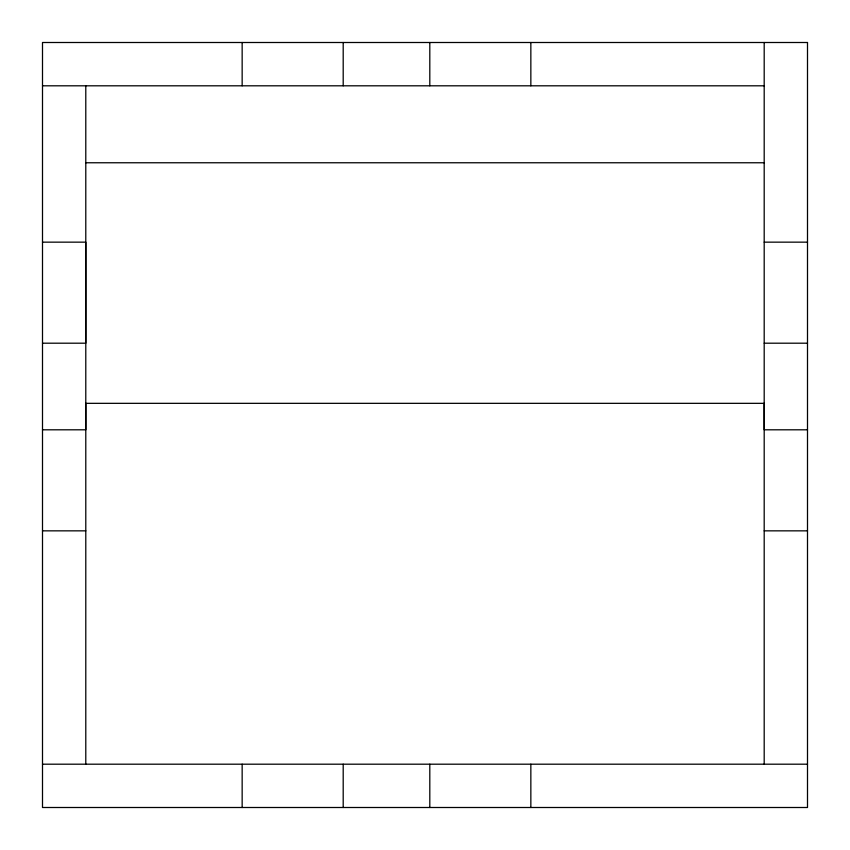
<?xml version="1.0" encoding="UTF-8"?>
<svg xmlns="http://www.w3.org/2000/svg" width="850" height="850" viewBox="0 0 850 850"><rect width="100%" height="100%" fill="white"/><g stroke="black" fill="none" stroke-linecap="round" stroke-linejoin="round"><path stroke-width="1.27" d="M85.786 764.192L85.786 85.808M42.5 85.808L764.192 85.808M85.786 162.764L764.192 162.764M42.5 242.154L85.808 242.154L85.808 343.198L42.5 343.198M764.192 242.154L807.5 242.154M764.192 343.198L807.5 343.198M42.5 429.803L85.808 429.803L85.797 403.336L764.192 403.336L764.192 429.803L807.5 429.803M42.5 530.846L85.808 530.846M764.192 530.846L807.5 530.846M42.5 764.192L807.5 764.192M764.192 42.5L764.192 764.192M530.846 42.5L530.846 85.808M530.846 764.192L530.846 807.5M429.803 42.5L429.803 85.808M429.803 764.192L429.803 807.5M343.198 42.5L343.198 85.808M343.198 764.192L343.198 807.5M242.154 42.5L242.154 85.808M242.154 764.192L242.154 807.5M807.5 42.5L42.5 42.5L42.5 807.5L807.5 807.5L807.5 42.5"/></g></svg>
